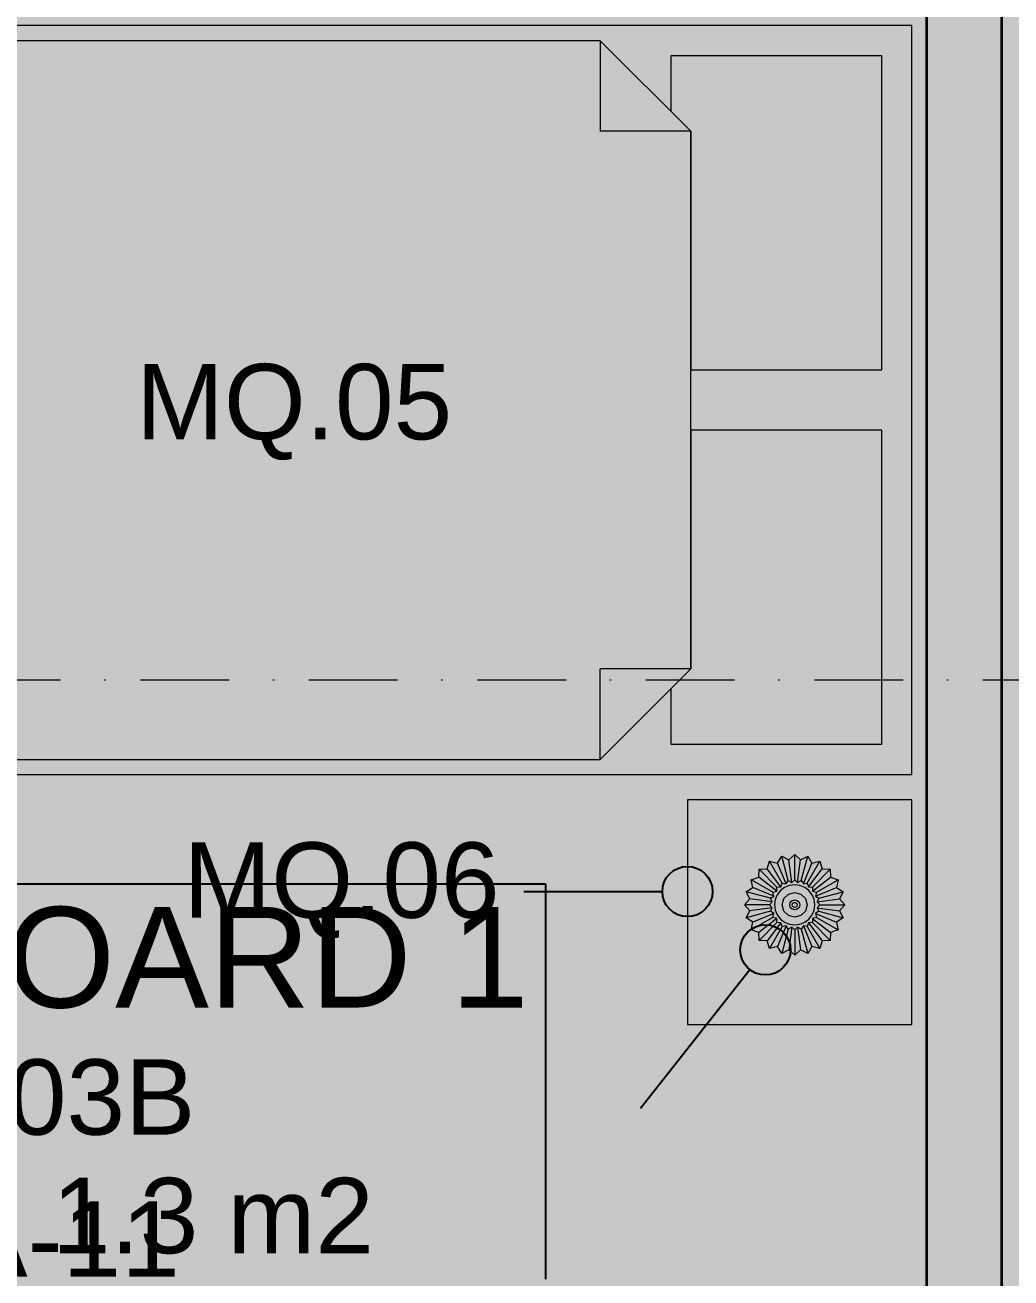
# Model space of a CAD drawing. Header units: millimetres. Extents: x -14278 to 97203, y -22378 to 34603.
# Drawn here: x 61806 to 63768, y 5922 to 8414 of the extents above; entities that cross this region are included whole.
import ezdxf
from ezdxf.enums import TextEntityAlignment as Align

# ---------------------------------------------------------------- set-up
doc = ezdxf.new("R2010")
doc.units = ezdxf.units.MM
doc.header["$MEASUREMENT"] = 0
doc.linetypes.add('Dot & Dashed', pattern=[335.138881, 176.388884, -88.194442, 0, -70.555556])
for name, color, linetype in [('A-Zz_20_10_90-T_TextFFEInternal', 7, 'Continuous'), ('NewA-Ee_25_10-M_WallsInternal', 7, 'Continuous'), ('NewA-Ee_30_40-M_Floors', 7, 'Continuous'), ('NewA-Ee_40_20-M_GeneralFFAndEInternalMovable', 7, 'Continuous'), ('NewA-SL-M_SpacesInternal', 7, 'Continuous'), ('NewA-Ss_30_25-M_CeilingAndSoffitSystems', 7, 'Continuous'), ('NewA-Zz_20_10_90-T_TextFFEInternal', 7, 'Continuous'), ('NewA-Zz_35_40_80-M_GridStructural', 7, 'Continuous'), ('NewA-Zz_50_90_00-M_GrossInternal', 7, 'Continuous')]:
    doc.layers.add(name, color=color, linetype=linetype)
doc.styles.add('GENERATED_STYLE_1', font='')
doc.styles.get('GENERATED_STYLE_1').set_extended_font_data('Arial')

# ---------------------------------------------------------------- blocks, each defined once
blk = doc.blocks.new('Slab_29_2', base_point=(87898, 1112.3))
at = {"layer": 'NewA-Ee_30_40-M_Floors', "linetype": 'Continuous', "lineweight": 13}
blk.add_hatch(color=254, dxfattribs=at).paths.add_polyline_path([(87898, 1112.3), (87898, 7409.5), (90347.7, 7409.5), (90347.7, 9661.5), (55798.3, 9661.5), (55798.3, 1112.3)])
blk = doc.blocks.new('BEDROOM_205_31_2', base_point=(65330.7, 9126.8))
at = {"layer": 'NewA-SL-M_SpacesInternal', "color": 253, "linetype": 'Continuous', "lineweight": 13}
blk.add_line((63749.5, 9661.5), (63749.5, 5658.2), dxfattribs=at)
at = {"layer": 'NewA-SL-M_SpacesInternal', "color": 5, "lineweight": 70, "style": 'GENERATED_STYLE_1'}
for tag, height, p in [('ROOM_NAME', 200, (65330.7, 9434.6)), ('ROOM_NUMBER', 150, (65330.7, 9131.8)), ('adj_text', 150, (65330.7, 8896.1))]:
    blk.add_attdef(tag, text='', height=height, dxfattribs=at).set_placement(p, align=Align.TOP_CENTER)
blk = doc.blocks.new('BEDROOM_203_40_2', base_point=(62083.3, 9126.8))
at = {"layer": 'NewA-SL-M_SpacesInternal', "color": 253, "linetype": 'Continuous', "lineweight": 13}
blk.add_line((63599.5, 5658.2), (63599.5, 9661.5), dxfattribs=at)
at = {"layer": 'NewA-SL-M_SpacesInternal', "color": 5, "lineweight": 70, "style": 'GENERATED_STYLE_1'}
for tag, height, p in [('ROOM_NAME', 200, (62083.3, 9434.6)), ('ROOM_NUMBER', 150, (62083.3, 9131.8)), ('adj_text', 150, (62083.3, 8896.1))]:
    blk.add_attdef(tag, text='', height=height, dxfattribs=at).set_placement(p, align=Align.TOP_CENTER)
blk = doc.blocks.new('CUPBOARD 1_203B_49_2', base_point=(61900.3, 6352.2))
at = {"layer": 'NewA-SL-M_SpacesInternal', "linetype": 'Continuous'}
for p, q in [((60958.6, 6705.8), (62841.9, 6705.8)), ((62841.9, 6705.8), (62841.9, 6391.5)), ((62841.9, 6391.5), (62841.9, 6155.8)), ((62841.9, 6155.8), (62841.9, 5920.1))]:
    blk.add_line(p, q, dxfattribs=at)
at = {"layer": 'NewA-SL-M_SpacesInternal', "color": 5, "lineweight": 70, "style": 'GENERATED_STYLE_1'}
for tag, height, p in [('ROOM_NAME', 200, (61900.3, 6660.1)), ('ROOM_NUMBER', 150, (61900.3, 6357.2)), ('adj_text', 150, (61900.3, 6121.5))]:
    blk.add_attdef(tag, text='', height=height, dxfattribs=at).set_placement(p, align=Align.TOP_CENTER)
blk = doc.blocks.new('Slab_39_2', base_point=(59771.6, 9661.5))
at = {"layer": 'NewA-Ss_30_25-M_CeilingAndSoffitSystems', "linetype": 'Continuous', "lineweight": 0}
blk.add_hatch(color=255, dxfattribs=at).paths.add_polyline_path([(59771.6, 9661.5), (59771.6, 5658.2), (60596, 5658.2), (60596, 2707.2), (61824.5, 2707.2), (61824.5, 5658.2), (63599.5, 5658.2), (63599.5, 9661.5)])
at = {"layer": 'NewA-Ss_30_25-M_CeilingAndSoffitSystems', "color": 6, "linetype": 'Continuous', "lineweight": 13, "flags": 128}
blk.add_lwpolyline([(59771.6, 9661.5), (63599.5, 9661.5), (63599.5, 5658.2), (61824.5, 5658.2), (61824.5, 2707.2), (60596, 2707.2), (60596, 5658.2), (59771.6, 5658.2)], close=True, dxfattribs=at)
blk = doc.blocks.new('Slab_40_2', base_point=(63749.5, 9661.5))
at = {"layer": 'NewA-Ss_30_25-M_CeilingAndSoffitSystems', "linetype": 'Continuous', "lineweight": 0}
blk.add_hatch(color=255, dxfattribs=at).paths.add_polyline_path([(63749.5, 9661.5), (63749.5, 5658.2), (65514.8, 5658.2), (65514.8, 2707.2), (66753.5, 2707.2), (66753.5, 5658.2), (67579.6, 5658.2), (67579.6, 9661.5)])
at = {"layer": 'NewA-Ss_30_25-M_CeilingAndSoffitSystems', "color": 6, "linetype": 'Continuous', "lineweight": 13, "flags": 128}
blk.add_lwpolyline([(63749.5, 9661.5), (67579.6, 9661.5), (67579.6, 5658.2), (66753.5, 5658.2), (66753.5, 2707.2), (65514.8, 2707.2), (65514.8, 5658.2), (63749.5, 5658.2)], close=True, dxfattribs=at)
blk = doc.blocks.new('Wall_79_2', base_point=(63599.5, 9661.5))
at = {"layer": 'NewA-Ee_25_10-M_WallsInternal', "linetype": 'Continuous', "lineweight": 13}
blk.add_hatch(color=6, dxfattribs=at).paths.add_polyline_path([(63599.5, 5658.2), (63749.5, 5658.2), (63749.5, 9661.5), (63599.5, 9661.5)])
at = {"layer": 'NewA-Ee_25_10-M_WallsInternal', "color": 92, "linetype": 'Continuous', "lineweight": 35, "flags": 128}
for points in [[(63599.5, 9661.5), (63599.5, 5658.2)], [(63749.5, 5658.2), (63749.5, 9661.5)]]:
    blk.add_lwpolyline(points, dxfattribs=at)
blk = doc.blocks.new('Morph_27_2', base_point=(55648, -5438.2))
at = {"layer": 'NewA-Ee_40_20-M_GeneralFFAndEInternalMovable', "color": 6, "linetype": 'Continuous', "lineweight": 13, "flags": 128}
for points in [[(63302.9, 6747.5), (63311.5, 6760.9)], [(63324.4, 6712.6), (63311.5, 6760.9)], [(63311.5, 6760.9), (63325.6, 6753.5)], [(63325.6, 6753.5), (63337.4, 6764.3)], [(63331.5, 6708.9), (63325.6, 6753.5)], [(63337.4, 6714.3), (63337.4, 6764.3)], [(63337.4, 6764.3), (63349.1, 6753.5)], [(63343.2, 6708.9), (63349.1, 6753.5)], [(63349.1, 6753.5), (63363.2, 6760.9)], [(63350.3, 6712.6), (63363.2, 6760.9)], [(63363.2, 6760.9), (63371.8, 6747.5)], [(63266, 6719.1), (63266.6, 6735)], [(63266.6, 6735), (63282.6, 6735.7)], [(63302, 6699.7), (63266.6, 6735)], [(63282.6, 6735.7), (63287.4, 6750.9)], [(63310, 6700), (63282.6, 6735.7)], [(63312.4, 6707.6), (63287.4, 6750.9)], [(63287.4, 6750.9), (63302.9, 6747.5)], [(63320.1, 6705.9), (63302.9, 6747.5)], [(63354.6, 6705.9), (63371.8, 6747.5)], [(63362.4, 6707.6), (63387.4, 6750.9)], [(63364.7, 6700), (63392.1, 6735.7)], [(63371.8, 6747.5), (63387.4, 6750.9)], [(63372.7, 6699.7), (63408.1, 6735)], [(63387.4, 6750.9), (63392.1, 6735.7)], [(63392.1, 6735.7), (63408.1, 6735)], [(63408.1, 6735), (63408.8, 6719.1)], [(63250.8, 6714.3), (63266, 6719.1)], [(63254.2, 6698.8), (63250.8, 6714.3)], [(63294.1, 6689.3), (63250.8, 6714.3)], [(63301.7, 6691.7), (63266, 6719.1)], [(63310, 6700), (63312.4, 6707.6)], [(63312.4, 6707.6), (63320.1, 6705.9)], [(63320.1, 6705.9), (63324.4, 6712.6)], [(63324.4, 6712.6), (63331.5, 6708.9)], [(63331.5, 6708.9), (63337.4, 6714.3)], [(63337.4, 6714.3), (63343.2, 6708.9)], [(63343.2, 6708.9), (63350.3, 6712.6)], [(63350.3, 6712.6), (63354.6, 6705.9)], [(63354.6, 6705.9), (63362.4, 6707.6)], [(63362.4, 6707.6), (63364.7, 6700)], [(63373.1, 6691.7), (63408.8, 6719.1)], [(63380.7, 6689.3), (63424, 6714.3)], [(63408.8, 6719.1), (63424, 6714.3)], [(63424, 6714.3), (63420.5, 6698.8)], [(63240.8, 6690.2), (63254.2, 6698.8)], [(63248.1, 6676.1), (63240.8, 6690.2)], [(63289.1, 6677.3), (63240.8, 6690.2)], [(63295.8, 6681.5), (63254.2, 6698.8)], [(63289.1, 6677.3), (63295.8, 6681.5)], [(63292.7, 6670.2), (63289.1, 6677.3)], [(63294.1, 6689.3), (63301.7, 6691.7)], [(63295.8, 6681.5), (63294.1, 6689.3)], [(63301.7, 6691.7), (63302, 6699.7)], [(63302, 6699.7), (63310, 6700)], [(63316, 6676.7), (63325, 6685.7)], [(63325, 6685.7), (63337.4, 6689)], [(63337.4, 6689), (63349.7, 6685.7)], [(63349.7, 6685.7), (63358.7, 6676.7)], [(63364.7, 6700), (63372.7, 6699.7)], [(63372.7, 6699.7), (63373.1, 6691.7)], [(63373.1, 6691.7), (63380.7, 6689.3)], [(63378.9, 6681.5), (63420.5, 6698.8)], [(63380.7, 6689.3), (63378.9, 6681.5)], [(63378.9, 6681.5), (63385.6, 6677.3)], [(63385.6, 6677.3), (63382, 6670.2)], [(63385.6, 6677.3), (63433.9, 6690.2)], [(63420.5, 6698.8), (63433.9, 6690.2)], [(63433.9, 6690.2), (63426.6, 6676.1)], [(63237.4, 6664.3), (63248.1, 6676.1)], [(63248.1, 6652.6), (63237.4, 6664.3)], [(63287.4, 6664.3), (63237.4, 6664.3)], [(63240.8, 6638.4), (63248.1, 6652.6)], [(63292.7, 6670.2), (63248.1, 6676.1)], [(63292.7, 6658.4), (63248.1, 6652.6)], [(63287.4, 6664.3), (63292.7, 6670.2)], [(63292.7, 6658.4), (63287.4, 6664.3)], [(63289.1, 6651.4), (63292.7, 6658.4)], [(63312.7, 6664.3), (63316, 6676.7)], [(63316, 6652), (63312.7, 6664.3)], [(63325, 6642.9), (63316, 6652)], [(63327.4, 6664.3), (63328.7, 6669.3)], [(63328.7, 6659.3), (63327.4, 6664.3)], [(63328.7, 6669.3), (63332.4, 6673)], [(63332.4, 6655.7), (63328.7, 6659.3)], [(63332.4, 6673), (63337.4, 6674.3)], [(63332.4, 6664.3), (63333, 6666.8)], [(63333, 6661.8), (63332.4, 6664.3)], [(63337.4, 6654.3), (63332.4, 6655.7)], [(63333, 6666.8), (63334.9, 6668.6)], [(63334.9, 6660), (63333, 6661.8)], [(63334.9, 6668.6), (63337.4, 6669.3)], [(63337.4, 6659.3), (63334.9, 6660)], [(63337.4, 6674.3), (63342.4, 6673)], [(63337.4, 6669.3), (63339.9, 6668.6)], [(63339.9, 6660), (63337.4, 6659.3)], [(63342.4, 6655.7), (63337.4, 6654.3)], [(63339.9, 6668.6), (63341.7, 6666.8)], [(63341.7, 6661.8), (63339.9, 6660)], [(63341.7, 6666.8), (63342.4, 6664.3)], [(63342.4, 6664.3), (63341.7, 6661.8)], [(63342.4, 6673), (63346, 6669.3)], [(63346, 6659.3), (63342.4, 6655.7)], [(63346, 6669.3), (63347.4, 6664.3)], [(63347.4, 6664.3), (63346, 6659.3)], [(63358.7, 6652), (63349.7, 6642.9)], [(63358.7, 6676.7), (63362, 6664.3)], [(63362, 6664.3), (63358.7, 6652)], [(63382, 6670.2), (63426.6, 6676.1)], [(63382, 6670.2), (63387.4, 6664.3)], [(63387.4, 6664.3), (63382, 6658.4)], [(63382, 6658.4), (63385.6, 6651.4)], [(63382, 6658.4), (63426.6, 6652.6)], [(63387.4, 6664.3), (63437.4, 6664.3)], [(63426.6, 6676.1), (63437.4, 6664.3)], [(63437.4, 6664.3), (63426.6, 6652.6)], [(63426.6, 6652.6), (63433.9, 6638.4)], [(63289.1, 6651.4), (63240.8, 6638.4)], [(63254.2, 6629.9), (63240.8, 6638.4)], [(63294.1, 6639.3), (63250.8, 6614.3)], [(63250.8, 6614.3), (63254.2, 6629.9)], [(63295.8, 6647.1), (63254.2, 6629.9)], [(63301.7, 6636.9), (63266, 6609.5)], [(63302, 6629), (63266.6, 6593.6)], [(63310, 6628.6), (63282.6, 6592.9)], [(63295.8, 6647.1), (63289.1, 6651.4)], [(63294.1, 6639.3), (63295.8, 6647.1)], [(63301.7, 6636.9), (63294.1, 6639.3)], [(63302, 6629), (63301.7, 6636.9)], [(63310, 6628.6), (63302, 6629)], [(63312.4, 6621), (63310, 6628.6)], [(63337.4, 6639.6), (63325, 6642.9)], [(63349.7, 6642.9), (63337.4, 6639.6)], [(63364.7, 6628.6), (63362.4, 6621)], [(63372.7, 6629), (63364.7, 6628.6)], [(63364.7, 6628.6), (63392.1, 6592.9)], [(63373.1, 6636.9), (63372.7, 6629)], [(63372.7, 6629), (63408.1, 6593.6)], [(63380.7, 6639.3), (63373.1, 6636.9)], [(63373.1, 6636.9), (63408.8, 6609.5)], [(63385.6, 6651.4), (63378.9, 6647.1)], [(63378.9, 6647.1), (63420.5, 6629.9)], [(63378.9, 6647.1), (63380.7, 6639.3)], [(63380.7, 6639.3), (63424, 6614.3)], [(63385.6, 6651.4), (63433.9, 6638.4)], [(63433.9, 6638.4), (63420.5, 6629.9)], [(63420.5, 6629.9), (63424, 6614.3)], [(63266, 6609.5), (63250.8, 6614.3)], [(63266.6, 6593.6), (63266, 6609.5)], [(63312.4, 6621), (63287.4, 6577.7)], [(63320.1, 6622.7), (63302.9, 6581.2)], [(63324.4, 6616), (63311.5, 6567.7)], [(63320.1, 6622.7), (63312.4, 6621)], [(63324.4, 6616), (63320.1, 6622.7)], [(63331.5, 6619.7), (63324.4, 6616)], [(63331.5, 6619.7), (63325.6, 6575.1)], [(63337.4, 6614.3), (63331.5, 6619.7)], [(63343.2, 6619.7), (63337.4, 6614.3)], [(63337.4, 6614.3), (63337.4, 6564.3)], [(63343.2, 6619.7), (63349.1, 6575.1)], [(63350.3, 6616), (63343.2, 6619.7)], [(63354.6, 6622.7), (63350.3, 6616)], [(63350.3, 6616), (63363.2, 6567.7)], [(63362.4, 6621), (63354.6, 6622.7)], [(63354.6, 6622.7), (63371.8, 6581.2)], [(63362.4, 6621), (63387.4, 6577.7)], [(63408.8, 6609.5), (63408.1, 6593.6)], [(63424, 6614.3), (63408.8, 6609.5)], [(63282.6, 6592.9), (63266.6, 6593.6)], [(63287.4, 6577.7), (63282.6, 6592.9)], [(63302.9, 6581.2), (63287.4, 6577.7)], [(63311.5, 6567.7), (63302.9, 6581.2)], [(63371.8, 6581.2), (63363.2, 6567.7)], [(63387.4, 6577.7), (63371.8, 6581.2)], [(63392.1, 6592.9), (63387.4, 6577.7)], [(63408.1, 6593.6), (63392.1, 6592.9)], [(63325.6, 6575.1), (63311.5, 6567.7)], [(63337.4, 6564.3), (63325.6, 6575.1)], [(63349.1, 6575.1), (63337.4, 6564.3)], [(63363.2, 6567.7), (63349.1, 6575.1)]]:
    blk.add_lwpolyline(points, dxfattribs=at)
blk.add_lwpolyline([(63309.1, 6636), (63317.4, 6629.7), (63327, 6625.7), (63337.4, 6624.3), (63347.7, 6625.7), (63357.4, 6629.7), (63365.6, 6636), (63372, 6644.3), (63376, 6654), (63377.4, 6664.3), (63376, 6674.7), (63372, 6684.3), (63365.6, 6692.6), (63357.4, 6699), (63347.7, 6703), (63337.4, 6704.3), (63327, 6703), (63317.4, 6699), (63309.1, 6692.6), (63302.7, 6684.3), (63298.7, 6674.7), (63297.4, 6664.3), (63298.7, 6654), (63302.7, 6644.3)], close=True, dxfattribs=at)
blk = doc.blocks.new('Standard grid marker_2')
at = {"layer": 'NewA-Zz_35_40_80-M_GridStructural', "color": 6, "linetype": 'Dot & Dashed', "lineweight": 13}
blk.add_line((1000, 0), (40175.6, 0), dxfattribs=at)
at = {"layer": 'NewA-Zz_35_40_80-M_GridStructural', "style": 'GENERATED_STYLE_1'}
blk.add_attdef('AC_MarkerText_1', text='', height=250, dxfattribs=at).set_placement((41425.6, 14.3), align=Align.MIDDLE_CENTER)
blk = doc.blocks.new('Bed Double 19')
at = {"layer": 'NewA-Ee_40_20-M_GeneralFFAndEInternalMovable', "color": 1, "linetype": 'Continuous', "lineweight": 18}
for p, q in [((1489.1, 1985.4), (0, 1985.4)), ((0, 1985.4), (0, 0)), ((1489.1, 0), (1489.1, 1985.4)), ((684.5, 1925.4), (60, 1925.4)), ((60, 1925.4), (60, 1505.4)), ((684.5, 1545.4), (684.5, 1925.4)), ((1429.1, 1925.4), (804.5, 1925.4)), ((804.5, 1925.4), (804.5, 1545.4)), ((1429.1, 1505.4), (1429.1, 1925.4)), ((210, 1545.4), (30, 1365.4)), ((170, 1505.4), (210, 1545.4)), ((210, 1545.4), (684.5, 1545.4)), ((744.5, 1545.4), (210, 1545.4)), ((210, 1545.4), (210, 1365.4)), ((1279.1, 1545.4), (744.5, 1545.4)), ((804.5, 1545.4), (1279.1, 1545.4)), ((1279.1, 1545.4), (1319.1, 1505.4)), ((1459.1, 1365.4), (1279.1, 1545.4)), ((1279.1, 1545.4), (1279.1, 1365.4)), ((60, 1505.4), (170, 1505.4)), ((1319.1, 1505.4), (1429.1, 1505.4)), ((30, 1365.4), (30, 30)), ((30, 1365.4), (210, 1365.4)), ((1459.1, 1365.4), (1279.1, 1365.4)), ((1459.1, 30), (1459.1, 1365.4)), ((30, 30), (744.5, 30)), ((744.5, 30), (1459.1, 30)), ((0, 0), (1489.1, 0))]:
    blk.add_line(p, q, dxfattribs=at)
blk = doc.blocks.new('Rectangular Table 01 19_3')
at = {"layer": 'NewA-Ee_40_20-M_GeneralFFAndEInternalMovable', "color": 1, "linetype": 'Continuous', "lineweight": 18}
for p, q in [((446.6, 446.6), (0, 446.6)), ((0, 446.6), (0, 0)), ((446.6, 0), (446.6, 446.6)), ((0, 0), (446.6, 0))]:
    blk.add_line(p, q, dxfattribs=at)
blk = doc.blocks.new('Line_75_2', base_point=(62798.3, 6690.8))
at = {"layer": 'NewA-Zz_20_10_90-T_TextFFEInternal', "linetype": 'Continuous'}
blk.add_hatch(color=256, dxfattribs=at).paths.add_polyline_path([(63174.1, 6690.8), (63170.3, 6709.9), (63159.4, 6726.2), (63143.2, 6737), (63124.1, 6740.8), (63105, 6737), (63088.7, 6726.2), (63077.9, 6709.9), (63074.1, 6690.8), (63077.9, 6671.7), (63088.7, 6655.5), (63105, 6644.6), (63124.1, 6640.8), (63143.2, 6644.6), (63159.4, 6655.5), (63170.3, 6671.7)])
blk.add_line((62798.3, 6690.8), (63074.1, 6690.8), dxfattribs=at)
blk.add_circle((63124.1, 6690.8), 50, dxfattribs=at)
blk = doc.blocks.new('Line_76_2', base_point=(63030.4, 6259.8))
at = {"layer": 'NewA-Zz_20_10_90-T_TextFFEInternal', "linetype": 'Continuous'}
blk.add_hatch(color=256, dxfattribs=at).paths.add_polyline_path([(63329.1, 6574.8), (63325.3, 6593.9), (63314.4, 6610.1), (63298.2, 6620.9), (63279.1, 6624.8), (63260, 6620.9), (63243.7, 6610.1), (63232.9, 6593.9), (63229.1, 6574.8), (63232.9, 6555.6), (63243.7, 6539.4), (63260, 6528.6), (63279.1, 6524.8), (63298.2, 6528.6), (63314.4, 6539.4), (63325.3, 6555.6)])
blk.add_line((63030.4, 6259.8), (63248.1, 6535.5), dxfattribs=at)
blk.add_circle((63279.1, 6574.8), 50, dxfattribs=at)
blk = doc.blocks.new('Label_165_2', base_point=(61916.6, 7824.2))
at = {"layer": 'A-Zz_20_10_90-T_TextFFEInternal', "insert": (62341.6, 7739.9), "char_height": 150, "attachment_point": 2, "style": 'GENERATED_STYLE_1'}
blk.add_mtext('\\fArial|b0|i0|c0|p34;MQ.05\\fArial|b0|i0|c0|p34;\\fArial|b0|i0|c0|p34;\\fArial|b0|i0|c0|p34;\\fArial|b0|i0|c0|p34;\\fArial|b0|i0|c0|p34;\\fArial|b0|i0|c0|p34;\\fArial|b0|i0|c0|p34;\\fArial|b0|i0|c0|p34;\\fArial|b0|i0|c0|p34;\\fArial|b0|i0|c0|p34;\\fArial|b0|i0|c0|p34;\\fArial|b0|i0|c0|p34;\\fArial|b0|i0|c0|p34;\\fArial|b0|i0|c0|p34;\\fArial|b0|i0|c0|p34;\\fArial|b0|i0|c0|p34;\\fArial|b0|i0|c0|p34;\\fArial|b0|i0|c0|p34;\\fArial|b0|i0|c0|p34;\\fArial|b0|i0|c0|p34;\\fArial|b0|i0|c0|p34;\\fArial|b0|i0|c0|p34;\\fArial|b0|i0|c0|p34;\\fArial|b0|i0|c0|p34;\\fArial|b0|i0|c0|p34;\\fArial|b0|i0|c0|p34;\\fArial|b0|i0|c0|p34;\\fArial|b0|i0|c0|p34;\\fArial|b0|i0|c0|p34;}', dxfattribs=at)
blk = doc.blocks.new('Label_167_2', base_point=(62010.8, 6872.8))
at = {"layer": 'A-Zz_20_10_90-T_TextFFEInternal', "insert": (62435.8, 6788.5), "char_height": 150, "attachment_point": 2, "style": 'GENERATED_STYLE_1'}
blk.add_mtext('\\fArial|b0|i0|c0|p34;MQ.06\\fArial|b0|i0|c0|p34;\\fArial|b0|i0|c0|p34;\\fArial|b0|i0|c0|p34;\\fArial|b0|i0|c0|p34;\\fArial|b0|i0|c0|p34;\\fArial|b0|i0|c0|p34;\\fArial|b0|i0|c0|p34;\\fArial|b0|i0|c0|p34;\\fArial|b0|i0|c0|p34;\\fArial|b0|i0|c0|p34;\\fArial|b0|i0|c0|p34;\\fArial|b0|i0|c0|p34;\\fArial|b0|i0|c0|p34;\\fArial|b0|i0|c0|p34;\\fArial|b0|i0|c0|p34;\\fArial|b0|i0|c0|p34;\\fArial|b0|i0|c0|p34;\\fArial|b0|i0|c0|p34;\\fArial|b0|i0|c0|p34;\\fArial|b0|i0|c0|p34;\\fArial|b0|i0|c0|p34;\\fArial|b0|i0|c0|p34;\\fArial|b0|i0|c0|p34;\\fArial|b0|i0|c0|p34;\\fArial|b0|i0|c0|p34;\\fArial|b0|i0|c0|p34;\\fArial|b0|i0|c0|p34;\\fArial|b0|i0|c0|p34;\\fArial|b0|i0|c0|p34;}', dxfattribs=at)
blk = doc.blocks.new('Label_211_2', base_point=(61404, 6159))
at = {"layer": 'A-Zz_20_10_90-T_TextFFEInternal', "insert": (61829, 6074.7), "char_height": 150, "attachment_point": 2, "style": 'GENERATED_STYLE_1'}
blk.add_mtext('\\fArial|b0|i0|c0|p34;TA-11\\fArial|b0|i0|c0|p34;\\fArial|b0|i0|c0|p34;\\fArial|b0|i0|c0|p34;\\fArial|b0|i0|c0|p34;\\fArial|b0|i0|c0|p34;\\fArial|b0|i0|c0|p34;\\fArial|b0|i0|c0|p34;\\fArial|b0|i0|c0|p34;\\fArial|b0|i0|c0|p34;\\fArial|b0|i0|c0|p34;\\fArial|b0|i0|c0|p34;\\fArial|b0|i0|c0|p34;\\fArial|b0|i0|c0|p34;\\fArial|b0|i0|c0|p34;\\fArial|b0|i0|c0|p34;\\fArial|b0|i0|c0|p34;\\fArial|b0|i0|c0|p34;\\fArial|b0|i0|c0|p34;\\fArial|b0|i0|c0|p34;\\fArial|b0|i0|c0|p34;\\fArial|b0|i0|c0|p34;\\fArial|b0|i0|c0|p34;\\fArial|b0|i0|c0|p34;\\fArial|b0|i0|c0|p34;\\fArial|b0|i0|c0|p34;\\fArial|b0|i0|c0|p34;\\fArial|b0|i0|c0|p34;\\fArial|b0|i0|c0|p34;\\fArial|b0|i0|c0|p34;}', dxfattribs=at)

msp = doc.modelspace()

# ---------------------------------------------------------------- hatches: boundary and pattern name
at = {"layer": 'NewA-Zz_50_90_00-M_GrossInternal', "linetype": 'Continuous', "lineweight": 140}
msp.add_hatch(color=1, dxfattribs=at).paths.add_polyline_path([(55798.3, 9661.5), (90347.7, 9661.5), (90347.7, 1262.1), (61147.7, 1262.1), (61147.7, -3287.9), (57698.3, -3287.9), (57698.3, 1262.1), (55798.3, 1262.1)])

# ---------------------------------------------------------------- block references
at = {"layer": 'A-Zz_20_10_90-T_TextFFEInternal', "color": 6, "linetype": 'Continuous', "lineweight": 13}
for name, p in [('Label_165_2', (61916.6, 7824.2)), ('Label_167_2', (62010.8, 6872.8)), ('Label_211_2', (61404, 6159))]:
    msp.add_blockref(name, p, dxfattribs=at)
at = {"layer": 'NewA-Ee_25_10-M_WallsInternal', "color": 92, "lineweight": 35}
msp.add_blockref('Wall_79_2', (63599.5, 9661.5), dxfattribs=at)
at = {"layer": 'NewA-Ee_30_40-M_Floors', "color": 6, "linetype": 'Continuous', "lineweight": 13}
msp.add_blockref('Slab_29_2', (87898, 1112.3), dxfattribs=at)
at = {"layer": 'NewA-Ee_40_20-M_GeneralFFAndEInternalMovable', "color": 6, "linetype": 'Continuous', "lineweight": 13, "zscale": 1000, "rotation": 270}
msp.add_blockref('Bed Double 19', (61585.3, 8412.7), dxfattribs=at)
at = {"layer": 'NewA-Ee_40_20-M_GeneralFFAndEInternalMovable', "color": 6, "linetype": 'Continuous', "lineweight": 13, "zscale": 1000}
msp.add_blockref('Rectangular Table 01 19_3', (63124.1, 6426.2), dxfattribs=at)
at = {"layer": 'NewA-Ee_40_20-M_GeneralFFAndEInternalMovable', "linetype": 'Continuous', "lineweight": 0}
msp.add_blockref('Morph_27_2', (55648, -5438.2), dxfattribs=at)
at = {"layer": 'NewA-SL-M_SpacesInternal', "linetype": 'Continuous'}
for name, p in [('BEDROOM_203_40_2', (62083.3, 9126.8)), ('BEDROOM_205_31_2', (65330.7, 9126.8))]:
    msp.add_blockref(name, p, dxfattribs=at)
msp.add_blockref('CUPBOARD 1_203B_49_2', (61900.3, 6352.2), dxfattribs=at).add_auto_attribs({'ROOM_NAME': 'CUPBOARD 1', 'ROOM_NUMBER': '203B', 'adj_text': 'Area: 1.3 m2'})
at = {"layer": 'NewA-Ss_30_25-M_CeilingAndSoffitSystems', "color": 6, "linetype": 'Continuous', "lineweight": 13}
for name, p in [('Slab_39_2', (59771.6, 9661.5)), ('Slab_40_2', (63749.5, 9661.5))]:
    msp.add_blockref(name, p, dxfattribs=at)
at = {"layer": 'NewA-Zz_20_10_90-T_TextFFEInternal', "linetype": 'Continuous'}
for name, p in [('Line_75_2', (62798.3, 6690.8)), ('Line_76_2', (63030.4, 6259.8))]:
    msp.add_blockref(name, p, dxfattribs=at)
at = {"layer": 'NewA-Zz_35_40_80-M_GridStructural', "color": 1, "linetype": 'Continuous', "lineweight": 18, "zscale": 1000}
msp.add_blockref('Standard grid marker_2', (53995.7, 7111.8), dxfattribs=at)

doc.saveas('drawing.dxf')
